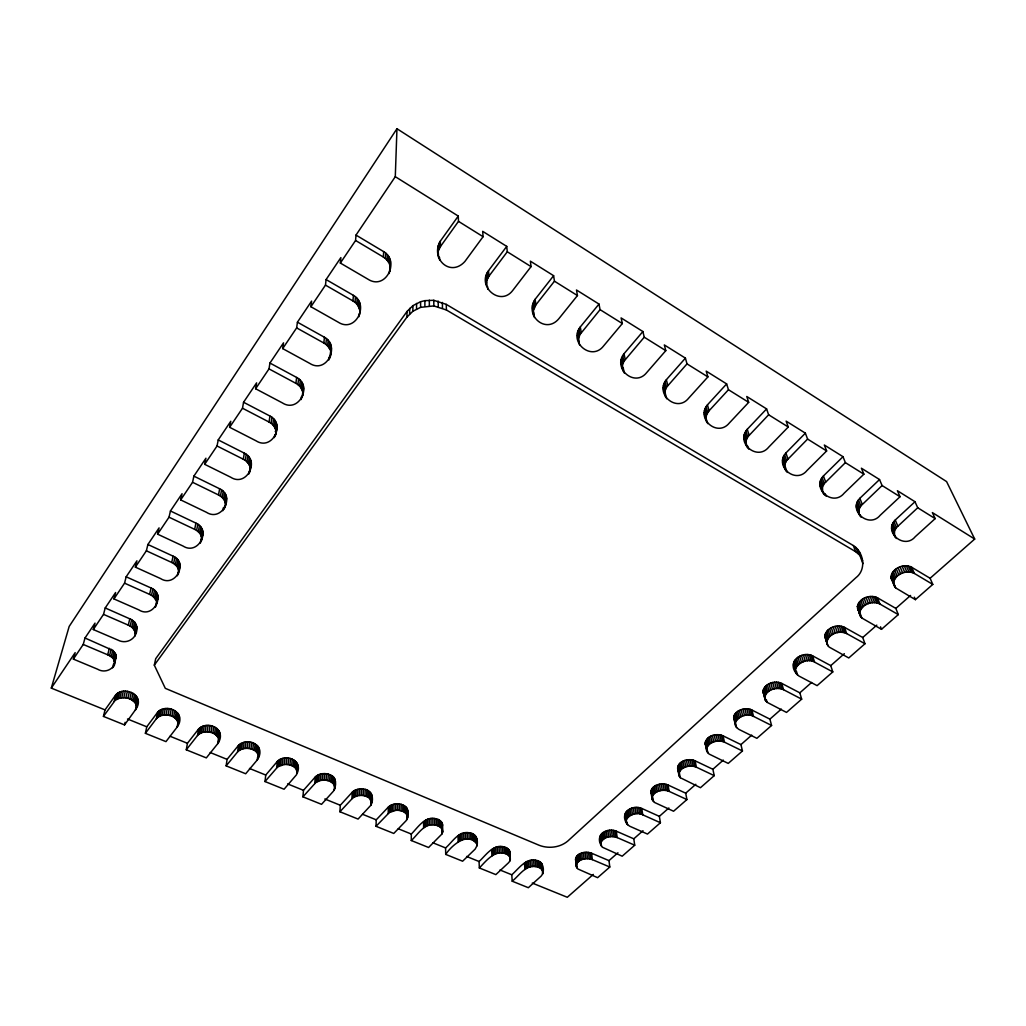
<?xml version="1.0" encoding="UTF-8"?>
<svg xmlns="http://www.w3.org/2000/svg" width="1026" height="1026" viewBox="0 0 1026 1026"><rect width="100%" height="100%" fill="white"/><g stroke="black" fill="none" stroke-linecap="round" stroke-linejoin="round"><path stroke-width="1.5" d="M154.31 665.156L406.937 317.124L412.862 311.276L420.596 307.351L420.596 301.734L424.879 300.644L433.78 300.297L446.259 304.376L853.324 545.55C863.854 552.334 866.624 569.597 855.966 577.664L567.724 841.102C559.991 847.617 548.512 848.887 539.201 845.296L165.301 688.343L154.31 665.156L155.696 658.705L407.027 311.468L412.914 305.645L420.596 301.734M416.543 309.044L416.582 303.427M479.334 867.945C486.055 861.147 494.814 849.207 506.075 853.901C509.909 854.902 512.012 860.083 508.524 862.763L495.853 874.614L479.334 867.945L479.078 861.519C485.888 855.325 493.198 843.744 504.176 846.95C507.383 847.604 511.128 850.669 509.627 854.273M93.289 629.541L103.523 614.369L105.216 607.956L131.674 619.666L134.662 622.141L136.804 626.642C138.318 637.505 127.545 645.123 117.9 640.096L93.289 629.541L95.02 623.115L85.004 638.005L83.234 644.456L73.359 659.102L97.688 669.247C109.025 675.98 123.364 661.142 107.704 654.806L83.234 644.456M134.906 636.069L136.804 626.642M442.539 824.199L442.681 831.817L441.847 834.087L428.586 847.489L411.272 840.512L411.323 834.048C417.915 827.482 425.162 815.478 436.358 818.876C440.167 819.53 444.412 823.737 441.757 827.636M137.933 699.629L136.125 708.863L124.544 724.92L103.434 716.404L105.024 709.889L115.72 694.923C124.326 685.278 145.282 695.243 136.125 708.863M407.643 817.427L406.45 813.964L406.527 807.5C401.948 802.64 393.227 802.614 388.354 807.064L376.234 819.825L376.016 826.302L393.753 833.445L406.014 820.813C408.784 817.235 408.63 811.374 406.527 807.5M406.847 819.761L407.707 810.963M407.155 815.067L407.232 808.603M407.399 818.62L407.617 809.77M412.862 311.276L412.914 305.645M891.081 577.728C891.248 568.263 903.983 563.133 911.742 567.288L930.107 578.266L932.788 584.422L915.384 599.646L895.634 587.898L891.081 577.728L894.608 586.718M974.7 539.06L932.365 512.59L935.161 518.63L915.23 536.713C904.329 550 883.014 531.994 895.249 520.002L915 501.727L897.391 490.71L900.033 496.725L880.18 515.296C869.099 528.826 847.72 510.589 859.852 498.303L879.526 479.54L861.391 468.202L863.879 474.179L844.103 493.237C832.856 507.036 811.399 488.568 823.416 475.974L843 456.685L824.327 445.015L826.635 450.953L806.962 470.536C795.522 484.605 774.002 465.881 785.903 452.979L805.372 433.164L786.134 421.135L788.25 427.021L768.705 447.156C757.175 461.418 735.283 442.681 747.249 429.291L766.602 408.912L746.774 396.511L748.698 402.346L729.281 423.058C717.443 437.563 695.833 418.659 707.427 404.872L726.639 383.916L706.196 371.13L707.902 376.901L688.626 398.216C676.711 413.093 654.614 393.753 666.361 379.71L685.419 358.138L664.322 344.941L665.797 350.648L646.701 372.592C634.607 387.79 612.317 368.129 624 353.739L642.892 331.539L621.102 317.919L622.333 323.549L603.429 346.147C591.322 361.537 568.34 341.915 580.293 326.948L598.979 304.068L576.484 289.999L577.446 295.552L558.747 318.842C545.486 334.54 524.145 315.02 535.149 299.271L553.617 275.699L530.365 261.168L531.058 266.619L512.59 290.64C500.098 306.812 476.667 286.254 488.517 270.697L506.729 246.381L482.695 231.35L483.092 236.698L464.893 261.489C450.183 277.7 430.099 258.385 440.321 241.148L458.263 216.063L395.292 176.677L396.959 128.725L946.588 481.592L974.7 539.06L930.107 578.266M406.45 813.964L404.218 812.066L404.295 805.602M405.462 812.951L405.539 806.487M893.556 583.897C893.761 574.393 906.548 569.289 914.346 573.431L932.788 584.422M894.48 535.841L894.544 530.904L896.416 527.595L917.719 507.767L915 501.727M404.218 812.066L402.756 811.348L402.846 804.871M409.63 313.994L409.707 308.351M402.756 811.348L399.358 810.437L399.46 803.974M401.115 810.797L401.217 804.32M533.597 315.457L532.545 305.491M399.358 810.437L397.537 810.283L397.652 803.82M406.937 317.124L407.027 311.468M376.016 826.302L389.303 812.566L395.69 810.348L395.818 803.884M395.292 176.677L355.996 235.095L383.647 251.614C400.178 261.22 385.648 290.679 368.026 279.239L340.35 263.054L340.876 257.577L326.088 279.572L353.406 295.347C369.681 304.542 355.483 333.335 338.247 322.202L310.904 306.736L311.596 301.105L297.425 322.19L324.434 337.246C340.504 346.031 326.563 374.233 309.711 363.371L282.676 348.596L283.535 342.825L269.941 363.05L296.642 377.453C312.763 385.738 298.746 413.516 282.33 402.872L255.615 388.751L256.615 382.852L243.56 402.256L269.953 416.043C285.998 423.943 272.07 451.196 256.038 440.808L229.632 427.291L230.773 421.276L218.23 439.923L244.316 453.133C260.283 460.661 246.432 487.414 230.773 477.257L204.674 464.316L205.931 458.212L193.876 476.141L219.654 488.786C235.544 495.968 221.796 522.247 206.47 512.32L180.679 499.906L182.051 493.724L170.444 510.974L195.928 523.106C211.728 529.955 198.069 555.784 183.077 546.063L157.594 534.161L159.068 527.89L147.898 544.498L173.086 556.143C188.63 562.723 175.254 588.065 160.556 578.561L135.355 567.134L136.933 560.812L126.16 576.804L151.066 588.001C166.481 594.272 153.259 619.191 138.843 609.88L113.937 598.915L115.592 592.528L105.216 607.956M156.183 605.725L158.042 596.234M392.201 811.091L392.342 804.628M393.894 810.617L394.022 804.153M390.65 811.746L390.803 805.282M388.2 813.528L388.354 807.064M389.303 812.566L389.457 806.103M542.998 872.998C543.434 869.086 539.073 866.983 535.79 866.611C525.376 864.841 519.169 875.717 512.192 881.193L528.339 887.708L541.138 876.101C545.216 871.664 543.639 861.596 536.919 860.506C526.043 857.39 518.707 868.765 511.794 874.78L512.192 881.193M178.267 574.265L180.076 564.71M178.203 724.638C177.947 714.686 162.3 711.877 156.375 718.687L145.384 733.321L165.968 741.618L177.075 727.152C187.296 713.224 167.379 702.387 157.696 712.185L146.756 726.806L145.384 733.321M371.527 803.909C374.169 797.176 370.989 789.404 363.435 789.058C359.523 788.558 355.124 789.315 352.251 792.213L340.299 805.256L339.914 811.746L358.074 819.069L371.002 805.077L371.861 794.996M371.733 802.691L369.411 798.113L369.668 791.636M389.264 273.532L390.213 265.849M390.316 269.056L389.816 258.988M370.45 799.139L370.681 792.662M390.008 271.351L390.38 261.258M371.002 805.077L371.425 793.803M389.611 264.451L388.597 262.284L388.816 256.821M369.411 798.113L368.129 797.202L368.385 790.725M368.129 797.202L364.961 795.894L365.218 789.417M388.597 262.284L387.2 260.283L387.43 254.833M366.628 796.458L366.885 789.982M598.979 304.068L600.082 309.66L579.972 334.502L578.549 338.657L578.792 342.889M364.961 795.894L363.166 795.535L363.435 789.058M339.914 811.746L353.021 797.715L357.625 795.714L361.306 795.381L361.588 788.904M387.2 260.283L385.455 258.526L385.686 253.076M201.635 539.984L202.93 532.007M385.455 258.526L383.391 257.064L383.647 251.614M359.446 795.445L359.728 788.968M355.919 796.202L356.227 789.725M357.625 795.714L357.933 789.238M353.021 797.715L353.342 791.226M354.368 796.869L354.688 790.392M351.931 798.69L352.251 792.213M575.56 859.544C576.394 852.529 586.051 851.003 591.592 853.234L608.982 860.622L609.803 867.021L597.619 877.679L577.843 868.958L576.484 867.034L575.56 859.544L576.343 861.635M576.24 865.957C577.087 858.916 586.795 857.415 592.335 859.634L609.803 867.021M225.451 506.023C226.207 501.214 222.616 496.917 218.5 494.955L192.567 482.284L193.876 476.141M218.846 741.298C218.794 731.448 203.302 728.935 197.505 735.514L186.283 749.801L206.329 757.893L217.666 743.76C227.567 729.961 208.329 719.431 198.608 729.011L187.425 743.286L186.283 749.801M334.951 787.596L333.553 783.954L333.963 777.477C329.243 772.54 320.202 772.206 315.264 777.003L303.478 790.328L302.914 796.83L321.536 804.333L333.463 791.136C335.9 787.327 336.502 781.376 333.963 777.477M334.335 785.121L334.745 778.631M334.271 790.02L334.514 786.134M334.771 788.827L335.207 779.863M333.553 783.954L331.154 781.979L331.578 775.489M332.475 782.902L332.899 776.413M642.892 331.539L644.238 337.208L623.911 361.319L622.423 365.346L622.564 369.45M331.154 781.979L329.603 781.209L330.039 774.733M358.972 316.701L359.164 313.879M359.664 314.61L360.164 304.555M329.603 781.209L327.897 780.632L328.346 774.155M302.914 796.83L315.841 782.479L320.458 780.453L324.178 780.106L324.639 773.617M359.767 310.198L358.151 305.94L358.561 300.31M327.897 780.632L326.063 780.26L326.524 773.784M359.177 308.018L359.562 302.388M600.954 845.18C594.939 834.292 607.495 827.341 616.293 831.175L633.786 838.819L634.735 845.219L622.179 856.197L602.288 847.181L600.954 845.18L600.005 836.536M250.19 470.729C251.037 465.817 247.51 461.29 243.277 459.212L217.037 445.989L218.23 439.923M358.151 305.94L356.753 304.029L357.163 298.412M322.292 780.17L322.767 773.681M320.458 780.453L320.933 773.963M317.188 781.62L317.675 775.13M318.74 780.94L319.227 774.45M356.753 304.029L355.009 302.349L355.432 296.745M314.751 783.479L315.264 777.003M355.009 302.349L352.97 300.951L353.406 295.347M315.841 782.479L316.341 775.989M340.35 263.054L355.573 240.482L355.996 235.095M275.917 434.036L276.943 426.098M626.168 822.672C619.935 811.681 632.875 804.487 641.75 808.437L659.346 816.35L660.423 822.737L647.483 834.061L629.861 826.289C618.819 819.889 635.62 809.732 642.751 814.836L660.423 822.737M685.419 358.138L687.01 363.884L666.49 387.289L664.925 391.214L664.976 395.19M258.462 757.547C258.603 747.8 243.265 745.569 237.583 751.917L226.143 765.871L245.689 773.758L257.244 759.958C266.94 745.864 248.164 736.258 238.468 745.415L227.079 759.368L226.143 765.871M259.373 749.75L258.013 758.791M297.091 773.386C303.363 760.394 285.574 753.11 277.353 761.407L265.747 775.04L265.003 781.543L284.074 789.238L296.617 774.604L297.835 765.627M297.245 772.116L295.719 768.397L296.322 761.908M296.552 769.577L297.142 763.087M297.065 770.834L297.655 764.344M295.719 768.397L293.244 766.358L293.859 759.868M294.603 767.307L295.219 760.817M330.59 356.073L331.193 346.07M293.244 766.358L291.653 765.576L292.282 759.086M302.696 395.844L303.606 387.931M328.897 359.946L329.179 357.035M330.629 351.841L330.577 343.992M291.653 765.576L289.896 764.986L290.538 758.496M329.949 358.087L330.5 352.29M330.013 349.751L328.987 347.763L329.551 342.004M289.896 764.986L288.037 764.601L288.678 758.111M265.003 781.543L277.725 766.871L284.202 764.511L284.869 758.009M328.987 347.763L327.576 345.942L328.166 340.183M284.202 764.511L286.126 764.447L286.767 757.957M282.355 764.793L283.022 758.304M327.576 345.942L325.845 344.338L326.435 338.58M280.624 765.293L281.304 758.804M650.92 791.88C651.972 784.492 662.014 782.402 668.003 784.993L685.701 793.175L686.92 799.562L673.569 811.233L654.537 802.473L652.164 799.446L650.92 791.88L652.395 795.188M277.725 766.871L278.418 760.369M279.059 765.986L279.752 759.497M325.845 344.338L323.831 343.005L324.434 337.246M276.648 767.897L277.353 761.407M331.154 350.289L331.385 348.186M310.904 306.736L325.473 285.125L326.088 279.572M705.901 418.236L706.747 414.337L709.107 410.733L728.46 389.726L726.639 383.916M258.36 754.931L259.155 748.441M302.901 393.83L303.388 385.904M302.093 397.78L302.811 391.868M677.622 767.897C678.763 760.381 688.946 758.073 695.089 760.805L712.878 769.269L714.237 775.643L700.476 787.699L680.264 777.695L678.994 775.502L677.622 767.897L679.481 776.656M302.67 391.791L301.003 387.892L301.734 382.005M256.936 752.43L257.744 745.94M302.029 389.79L302.76 383.904M257.244 759.958L257.552 757.355M257.808 753.648L258.603 747.159M301.093 399.563L301.452 396.6M360.062 308.954L360.331 306.774M714.237 775.643L696.372 767.179C690.088 764.216 678.366 767.179 678.994 775.502M301.003 387.892L299.605 386.135L300.336 380.261M254.358 750.352L255.179 743.863M255.782 751.327L256.59 744.838M252.729 749.557L253.55 743.055M250.947 748.942L251.768 742.452M299.605 386.135L297.873 384.609L298.617 378.722M297.873 384.609L295.873 383.326L296.642 377.453M249.036 748.557L249.882 742.054M245.15 748.441L246.009 741.952M247.086 748.377L247.946 741.888M243.277 748.736L244.15 742.234M241.533 749.249L242.418 742.747M238.648 750.865L239.533 744.363M282.676 348.596L296.642 327.897L297.425 322.19M239.981 749.968L240.853 743.465M237.583 751.917L238.468 745.415M766.602 408.912L768.628 414.773L747.762 436.884L746.082 440.59L746.492 446.105M705.183 743.145C706.414 735.488 716.738 732.962 723.048 735.822L740.939 744.607L742.452 750.968L728.229 763.408L708.992 753.995L706.683 750.775L705.183 743.145L707.145 751.968M274.391 437.602L274.827 434.588M276.084 432.1L276.699 424.148M275.353 435.883L276.776 428.022M275.84 430.15L274.134 426.406L275.006 420.404M275.186 428.227L276.045 422.225M335.181 782.351L335.361 781.107M274.134 426.406L272.736 424.726L273.621 418.736M272.736 424.726L271.031 423.251L271.916 417.261M271.031 423.251L269.043 422.032L269.953 416.043M218.076 737.309L219.077 730.82M217.666 743.76L218.269 739.861M218.666 738.63L219.667 732.128M218.423 742.58L219.923 733.475M215.947 734.924L216.961 728.434M217.166 736.065L218.166 729.563M734.988 721.252C729.717 712.147 744.979 705.901 751.917 710.043L769.898 719.136L771.578 725.472L756.893 738.322L738.887 729.383C727.857 721.945 745.722 710.774 753.52 716.379L771.578 725.472M214.485 733.936L215.511 727.434M212.818 733.115L213.844 726.613M438.115 255.538L438.307 245.445M209.035 732.077L210.086 725.587M210.984 732.487L212.01 725.985M255.615 388.751L269.004 368.885L269.941 363.05M248.741 474.153L249.241 471.101M250.049 466.997L251.049 460.892M207.06 731.91L208.111 725.408M249.651 472.511L251.319 462.764M785.134 469.536L784.852 464.175L786.596 460.571L807.59 439.077L805.372 433.164M205.085 731.974L206.149 725.472M249.382 465.15L250.382 459.058M203.199 732.269L204.277 725.767M248.33 463.406L249.331 457.314M199.878 733.526L200.968 727.024M201.442 732.795L202.532 726.293M246.933 461.803L247.946 455.711M197.505 735.514L198.608 729.011M198.557 734.436L199.647 727.934M245.24 460.379L246.253 454.3M243.277 459.212L244.316 453.133M371.976 796.214L371.232 798.6M763.036 691.178C764.473 683.252 775.092 680.212 781.748 683.393L799.818 692.832L801.678 699.142L786.506 712.416L767.076 702.31L765.255 700.13L763.036 691.178L765.255 700.13M764.716 697.488C766.178 689.549 776.836 686.535 783.531 689.703L801.678 699.142M224.066 509.306L224.63 506.216M229.632 427.291L242.495 408.22L243.56 402.256M224.951 507.729L226.656 498.046M222.847 510.717L223.411 507.626M224.579 500.662L225.694 494.481M225.258 502.432L226.374 496.251M223.527 498.982L224.643 492.801M222.129 497.43L223.258 491.262M177.306 720.547L178.524 714.045M177.075 727.152L177.562 724.561M177.947 721.894L179.152 715.391M177.806 725.946L179.46 716.764M220.436 496.084L221.578 489.915M486.452 284.895L486.85 280.367L488.94 276.186L507.28 251.78L506.729 246.381M822.647 492.275L822.493 487.068L824.276 483.567L845.386 462.649L843 456.685M176.344 719.264L177.562 712.775M218.5 494.955L219.654 488.786M795.791 672.889C786.993 661.219 802.358 650.625 812.605 655.832L830.752 665.63L832.791 671.915L817.106 685.637L798.921 676.019C787.942 667.99 806.359 656.23 814.567 662.116L832.791 671.915M173.574 717.084L174.805 710.582M175.087 718.11L176.318 711.608M171.855 716.238L173.099 709.748M169.97 715.597L171.227 709.107M201.16 541.625L202.853 533.712M167.995 715.186L169.252 708.684M201.712 538.265L200.698 534.828L201.93 528.57M165.981 715.007L167.251 708.504M201.404 536.521L202.622 530.275M200.326 543.152L201.25 538.445M200.698 534.828L199.647 533.212L200.878 526.954M163.98 715.071L165.263 708.568M160.3 715.904L161.608 709.402M199.647 533.212L198.262 531.725L199.506 525.479M162.07 715.366L163.365 708.863M157.414 717.584L158.735 711.082M158.735 716.648L160.043 710.146M198.262 531.725L196.582 530.429L197.838 524.183M156.375 718.687L157.696 712.185M196.582 530.429L194.658 529.352L195.928 523.106M824.866 635.645C826.507 627.437 837.46 623.821 844.513 627.335L862.738 637.505L864.982 643.751L848.758 657.961L829.149 647.073L827.366 644.726L824.866 635.645L827.366 644.726M826.93 641.891C828.598 633.67 839.589 630.067 846.668 633.581L864.982 643.751M178.755 571.033L177.716 567.724L179.05 561.402M178.421 569.366L179.755 563.043M177.46 575.74L178.524 570.674M859.083 514.372L859.031 509.306L860.865 505.895L882.091 485.542L879.526 479.54M177.716 567.724L176.652 566.172L177.998 559.85M533.238 311.096L535.867 304.863L554.45 281.201L553.617 275.699M176.652 566.172L175.279 564.749L176.626 558.426M175.279 564.749L173.612 563.492L174.971 557.182M173.612 563.492L171.714 562.466L173.086 556.143M136.496 706.132L135.47 703.336L136.907 696.846M136.15 704.721L137.587 698.219M135.419 710.12L136.561 704.913M857.403 606.417C859.16 598.068 870.279 594.144 877.538 597.837L895.839 608.405L898.289 614.612L881.488 629.31L861.814 617.998L860.057 615.562L857.403 606.417L860.057 615.562M156.632 602.608L157.709 594.631M135.47 703.336L134.457 702.028L135.894 695.538M155.413 607.135L156.837 600.761M134.457 702.028L131.584 699.783L133.047 693.294M156.285 601.005L154.503 597.927L155.939 591.553M155.567 599.428L156.991 593.054M133.149 700.835L134.598 694.345M859.66 612.637C861.455 604.25 872.626 600.338 879.91 604.032L898.289 614.612M131.584 699.783L129.815 698.924L131.277 692.422M154.503 597.927L153.131 596.555L154.567 590.194M124.544 724.92L125.134 722.304M129.815 698.924L127.878 698.27L129.366 691.768M157.594 534.161L169.021 517.194L170.444 510.974M153.131 596.555L151.476 595.362L152.925 588.988M103.434 716.404L115.194 700.296L119.85 698.026L125.865 697.834L127.352 691.344M151.476 595.362L149.591 594.362L151.066 588.001M123.813 697.654L125.313 691.152M121.786 697.718L123.3 691.216M135.291 633.068L136.445 625.09M119.85 698.026L121.376 691.524M135.073 633.568L136.791 628.168M116.502 699.334L118.041 692.832M134.932 631.516L133.149 628.553L134.662 622.141M118.08 698.565L119.606 692.075M134.214 629.99L135.727 623.577M114.168 701.425L115.72 694.923M133.149 628.553L131.777 627.232L133.303 620.82M115.194 700.296L116.733 693.794M131.777 627.232L130.135 626.078L131.674 619.666M130.135 626.078L128.276 625.129L129.827 618.704M135.355 567.134L146.372 550.795L147.898 544.498M112.603 667.836L113.565 663.963M114.335 660.949L115.925 654.485L112.783 650.369L85.004 638.005M113.642 666.669L115.925 654.485M114.361 665.348L116.297 655.986M112.539 658.102L114.142 651.638M113.604 659.487L115.194 653.023M111.167 656.832L112.783 650.369M109.551 655.717L111.167 649.266M116.297 657.461L114.194 661.372M107.704 654.806L109.333 648.342M113.937 598.915L124.556 583.166L126.16 576.804M476.91 845.86L475.153 849.105L462.611 861.212L445.707 854.389L445.592 847.938C452.376 842.179 458.378 830.842 468.972 832.74C475.692 832.971 478.578 839.845 476.91 845.86L476.308 837.165M157.606 599.338L158.017 597.825M137.92 701.027L136.843 703.605M179.588 567.942L180.025 566.352M73.359 659.102L75.167 652.639L51.3 688.113L105.024 709.889M51.3 688.113L69.178 626.437L396.959 128.725M179.409 718.136L178.28 720.65M542.126 867.663L542.228 864.418M219.41 736.078L219.833 734.796M600.8 842.936C603.083 836.716 611.586 835.395 617.165 837.575L634.735 845.219M438.41 250.857L440.436 246.548L458.494 221.359L458.263 216.063M686.92 799.562L669.144 791.379C663.04 788.558 651.446 791.29 652.164 799.446M297.207 768.115L297.681 766.897M742.452 750.968L724.484 742.183C718.02 739.079 706.157 742.298 706.683 750.775M201.558 536.88L202.391 535.354M225.181 503.112L226.053 501.534M249.741 468.036L250.652 466.394M275.263 431.574L276.212 429.868M258.039 753.456L258.796 752.302M180.679 499.906L192.567 482.284M204.674 464.316L217.037 445.989M411.272 840.512C417.992 834.587 423.969 823.019 434.691 824.981C438.256 825.443 442.822 827.649 442.681 831.817M445.707 854.389C451.171 846.052 467.151 831.329 476.551 843.603M593.31 874.408L567.301 897.275L532.263 883.065M608.982 860.622L617.934 852.76M633.786 838.819L643.007 830.714M659.346 816.35L668.849 807.988M685.701 793.175L695.808 784.287M712.878 769.269L723.317 760.099M740.939 744.607L751.712 735.129M769.898 719.136L781.312 709.107M799.818 692.832L811.617 682.457M830.752 665.63L844.347 653.677M862.738 637.505L876.807 625.142M895.839 608.405L910.562 595.465M420.596 307.351L433.844 305.915L446.413 309.993L855.658 551.68L860.224 555.656L862.648 560.786M395.69 810.348L397.537 810.283M324.178 780.106L326.063 780.26M361.306 795.381L363.166 795.535M286.126 764.447L288.037 764.601M125.865 697.834L127.878 698.27M127.506 718.995L146.756 726.806M170.098 736.27L187.425 743.286M210.189 752.52L227.079 759.368M249.485 768.448L265.747 775.04M287.613 783.902L303.478 790.328M324.806 798.985L340.299 805.256M362.499 814.259L376.234 819.825M398.242 828.752L411.323 834.048M432.818 842.756L445.592 847.938M466.599 856.453L479.078 861.519M499.97 869.984L511.794 874.78M103.523 614.369L128.276 625.129M124.556 583.166L149.591 594.362M146.372 550.795L171.714 562.466M169.021 517.194L194.658 529.352M242.495 408.22L269.043 422.032M269.004 368.885L295.873 383.326M296.642 327.897L323.831 343.005M325.473 285.125L352.97 300.951M355.573 240.482L383.391 257.064M458.494 221.359L483.092 236.698M507.28 251.78L531.058 266.619M554.45 281.201L577.446 295.552M600.082 309.66L622.333 323.549M644.238 337.208L665.797 350.648M687.01 363.884L707.902 376.901M728.46 389.726L748.698 402.346M768.628 414.773L788.25 427.021M807.59 439.077L826.635 450.953M845.386 462.649L863.879 474.179M882.091 485.542L900.033 496.725M917.719 507.767L935.161 518.63M765.396 695.987L764.332 694.974L766.024 701.297M859.544 611.778L857.8 609.341M893.159 581.729L891.427 579.203M822.377 489.094L820.428 486.26M891.927 529.749L896.275 538.522M625.757 817.35L626.553 818.338M678.276 770.269L679.058 771.321M706.581 746.684L705.324 744.401M794.675 667.811L793.508 665.271M745.543 441.757L744.107 438.41M783.082 463.547L785.993 471.088M856.684 508.306L857.454 509.781M600.672 839.832L599.928 837.665M895.249 520.002L897.84 526.082M893.838 521.516L896.416 527.595M911.742 567.288L914.346 573.431M892.735 523.132L895.3 529.211M910.152 566.532L912.742 572.675M891.979 524.825L894.544 530.904M908.331 566.031L910.921 572.175M891.594 526.518L894.146 532.597M891.568 528.172L894.121 534.264M892.646 531.173L895.211 537.265M906.368 565.813L908.933 571.957M904.291 565.865L906.856 572.021M902.175 566.211L904.727 572.354M914.358 597.183L915.384 599.646M900.097 566.814L902.636 572.97M898.109 567.673L900.636 573.829M896.262 568.75L898.789 574.906M894.646 570.033L897.147 576.189M893.274 571.444L895.775 577.612M892.21 572.983L894.698 579.139M891.479 574.56L893.954 580.729M859.852 498.303L862.276 504.343M891.094 576.163L893.569 582.332M893.659 582.96L895.634 587.898M858.441 499.854L860.865 505.895M857.364 501.522L859.775 507.562M856.633 503.253L859.031 509.306M856.274 504.997L858.672 511.051M860.006 514.706L860.955 517.142M856.287 506.703L859.852 515.847M877.538 597.837L879.91 604.032M857.89 549.526L860.224 555.656M875.947 597.106L878.32 603.314M861.096 558.708L862.969 563.62M855.851 547.371L858.185 553.501M874.165 596.632L876.525 602.826M853.324 545.55L855.658 551.68M872.215 596.427L874.562 602.621M870.176 596.478L872.51 602.685M880.552 626.822L881.488 629.31M823.416 475.974L825.673 481.976M868.099 596.811L870.433 603.006M822.018 477.565L824.276 483.567M866.072 597.401L868.381 603.596M820.967 479.27L823.198 485.285M864.123 598.235L866.431 604.429M825.186 493.814L826.084 496.225M820.261 481.053L822.493 487.068M823.724 492.711L824.622 495.122M819.928 482.848L822.159 488.863M819.979 484.593L823.468 493.801M862.34 599.274L864.636 605.481M860.763 600.505L863.058 606.712M859.455 601.877L861.725 608.085M858.441 603.352L860.699 609.559M857.749 604.878L860.006 611.086M860.006 613.022L861.814 617.998M857.428 607.931L860.776 616.87M621.358 363.691L622.051 365.602M785.903 452.979L787.981 458.943M784.518 454.608L786.596 460.571M844.513 627.335L846.668 633.581M842.936 626.642L845.091 632.875M783.479 456.365L785.544 462.341M859.378 551.975L860.622 557.477M841.166 626.181L843.308 632.426M782.8 458.199L784.852 464.175M785.147 466.471L787.198 472.46M782.505 460.046L784.557 466.022M839.242 625.975L841.384 632.221M782.607 461.841L784.646 467.83M837.242 626.04L839.371 632.285M763.139 692.524L763.575 693.807M835.202 626.36L837.319 632.606M663.54 389.367L664.168 391.227M833.215 626.924L835.318 633.17M831.317 627.732L833.42 633.978M829.585 628.746L831.676 634.991M828.059 629.926L830.137 636.171M826.789 631.246L828.867 637.505M825.827 632.67L827.892 638.929M825.173 634.158L827.238 640.404M828.097 645.97L824.917 637.095M704.246 412.349L707.632 423.61M747.249 429.291L749.134 435.204M745.889 430.971L747.762 436.884M744.876 432.78L746.736 438.705M744.222 434.652L746.082 440.59M747.723 446.143L748.659 449.119M743.965 436.55L747.403 447.708M812.605 655.832L814.567 662.116M811.04 655.165L813.002 661.449M809.283 654.729L811.233 661M807.385 654.537L809.334 660.808M805.41 654.588L807.347 660.872M803.422 654.909L805.346 661.18M801.473 655.46L803.384 661.744M799.626 656.23L801.524 662.514M797.933 657.204L799.831 663.489M796.458 658.359L798.343 664.643M795.24 659.641L797.112 665.925M794.316 661.013L796.189 667.298M796.471 671.376L797.587 675.159M793.701 662.437L795.573 668.734M793.431 663.873L796.535 674.095M707.427 404.872L709.107 410.733M706.08 406.604L707.748 412.465M705.08 408.463L706.747 414.337M781.748 683.393L783.531 689.703M704.464 410.4L706.132 416.274M780.196 682.739L781.979 689.049M704.439 414.26L706.67 421.955M778.465 682.316L780.235 688.626M776.592 682.136L778.349 688.446M774.656 682.2L776.4 688.51M772.693 682.495L774.438 688.805M770.795 683.034L772.514 689.344M768.987 683.791L770.706 690.1M767.345 684.727L769.051 691.049M765.909 685.843L767.615 692.152M764.742 687.074L766.435 693.396M763.844 688.408L765.537 694.73M766.409 699.783L767.076 702.31M763.28 689.78L764.96 696.103M751.917 710.043L753.52 716.379M750.378 709.415L751.981 715.75M666.361 379.71L667.823 385.507M748.659 709.004L750.25 715.34M665.04 381.48L666.49 387.289M746.813 708.825L748.403 715.173M664.066 383.403L665.515 389.213M744.902 708.889L746.479 715.225M663.489 385.391L664.925 391.214M665.181 392.92L666.618 398.768M742.978 709.184L744.543 715.52M663.309 387.405L665.605 397.062M741.118 709.71L742.67 716.045M739.348 710.441L740.9 716.776M737.758 711.351L739.284 717.687M736.36 712.416L737.899 718.764M735.232 713.621L736.745 719.957M734.385 714.904L735.898 721.252M733.846 716.238L735.36 722.586M735.591 723.792L736.501 727.588M733.641 717.584L735.732 726.472M723.048 735.822L724.484 742.183M721.509 735.232L722.945 741.58M719.816 734.834L721.24 741.195M717.995 734.667L719.406 741.028M716.11 734.731L717.52 741.093M714.224 735.014L715.622 741.375M712.39 735.514L713.788 741.875M710.672 736.219L712.057 742.58M709.12 737.117L710.492 743.478M707.76 738.156L709.133 744.517M706.67 739.31L708.03 745.671M624 353.739L625.232 359.485M705.862 740.554L707.222 746.915M705.362 741.836L707.927 753.046M622.692 355.573L623.911 361.319M621.756 357.548L622.962 363.294M623.115 367.359L624.321 373.131M621.217 359.6L622.423 365.346M621.076 361.665L623.257 371.374M486.042 279.367L486.799 285.741M695.089 760.805L696.372 767.179M693.563 760.215L694.846 766.589M691.883 759.843L693.153 766.217M690.088 759.676L691.344 766.063M688.228 759.74L689.485 766.114M686.381 760.022L687.625 766.396M684.586 760.51L685.83 766.884M682.906 761.202L684.137 767.576M681.379 762.062L682.611 768.436M680.071 763.062L681.29 769.436M679.02 764.19L680.225 770.564M678.237 765.383L679.443 771.77M679.302 772.591L680.264 777.695M677.776 766.64L678.968 773.014M532.52 307.697L532.904 309.839M625.026 815.119L625.232 816.273M668.003 784.993L669.144 791.379M666.49 784.428L667.631 790.815M664.822 784.069L665.951 790.456M663.053 783.915L664.168 790.302M661.231 783.979L662.334 790.366M659.41 784.249L660.513 790.636M580.293 326.948L581.267 332.604M657.64 784.723L658.743 791.11M578.997 328.833L579.972 334.502M655.999 785.39L657.089 791.777M578.087 330.859L579.049 336.541M654.524 786.224L655.601 792.611M577.587 332.975L578.549 338.657M579.536 344.877L577.497 335.104M653.241 787.198L654.319 793.585M652.228 788.289L653.293 794.675M651.484 789.456L652.549 795.843M652.831 797.753L653.459 801.588M651.035 790.661L652.664 800.562M641.75 808.437L642.751 814.836M640.25 807.898L641.25 814.298M638.595 807.552L639.596 813.951M636.851 807.398L637.826 813.798M635.056 807.462L636.03 813.862M633.26 807.731L634.222 814.131M631.529 808.193L632.491 814.593M629.926 808.834L630.875 815.234M628.476 809.642L629.425 816.042M627.245 810.591L628.181 816.991M626.258 811.643L627.194 818.043M625.539 812.772L626.476 819.171M627.117 822.172L627.489 824.737M625.129 813.951L626.681 823.75M616.293 831.175L617.165 837.575M614.805 830.65L615.664 837.062M613.176 830.316L614.035 836.716M611.445 830.175L612.291 836.575M609.675 830.239L610.508 836.639M607.905 830.496L608.751 836.895M606.212 830.945L607.046 837.357M604.635 831.573L605.455 837.986M603.224 832.355L604.045 838.768M535.149 299.271L535.867 304.863M602.031 833.279L602.839 839.678M601.069 834.305L601.877 840.704M533.892 301.221L534.584 306.812M600.39 835.395L601.198 841.795M601.159 843.667L601.48 846.232M533.007 303.311L533.7 308.916M533.712 311.878L534.405 317.509M591.592 853.234L592.335 859.634M590.117 852.734L590.861 859.134M588.501 852.414L589.232 858.813M586.795 852.273L587.526 858.672M585.051 852.337L585.769 858.736M583.319 852.593L584.025 858.993M581.652 853.029L582.358 859.429M580.113 853.632L580.806 860.044M578.728 854.402L579.421 860.801M577.561 855.286L578.254 861.699M576.638 856.274L577.317 862.686M575.984 857.338L576.663 863.751M576.612 864.2L577.022 868.047M575.624 858.441L576.484 867.034M542.241 868.945L542.664 874.075M541.664 863.405L542.19 869.817M540.817 862.481L541.343 868.894M539.727 861.673L540.24 868.086M538.406 861.006L538.932 867.432M536.919 860.506L537.432 866.932M535.29 860.186L535.79 866.611M488.517 270.697L488.94 276.186M533.584 860.057L534.071 866.483M487.273 272.698L487.696 278.2M531.84 860.121L532.327 866.534M487.568 286.459L487.786 289.229M486.439 274.853L486.85 280.367M530.121 860.365L530.596 866.79M486.029 277.11L486.427 282.625M528.467 860.801L528.941 867.226M526.954 861.417L527.415 867.829M525.607 862.161L526.069 868.586M524.478 863.046L524.927 869.471M509.948 852.042L510.332 859.583M509.653 850.952L510.025 860.699M509.05 849.913L509.447 856.338M508.178 848.964L508.563 855.402M507.049 848.143L507.434 854.568M505.703 847.463L506.075 853.901M504.176 846.95L504.548 853.388M502.522 846.63L502.881 853.055M500.778 846.488L501.137 852.927M499.021 846.553L499.367 852.978M497.277 846.809L497.623 853.234M495.622 847.245L495.956 853.683M494.109 847.861L494.429 854.299M492.762 848.643L493.07 855.068M491.634 849.541L491.941 855.979M475.679 836.1L475.923 842.551M474.769 835.138L475.012 841.577M473.602 834.292L473.832 840.743M472.229 833.599L472.447 840.05M470.665 833.086L470.883 839.524M468.972 832.74L469.19 839.191M437.935 247.766L438.641 257.834M467.215 832.599L467.42 839.05M465.432 832.663L465.624 839.114M463.675 832.92L463.867 839.371M462.008 833.381L462.187 839.819M446.259 304.376L446.413 309.993M460.482 834.01L460.648 840.448M459.135 834.792L459.302 841.243M458.019 835.715L458.173 842.166M442.36 302.439L442.488 308.056M440.321 241.148L440.436 246.548M439.526 257.282L439.577 260.014M439.102 243.213L439.218 248.613M476.641 838.28L476.667 839.422M438.166 301.067L438.269 306.684M442.18 823.057L442.424 832.971M441.513 821.967L441.847 834.087M433.78 300.297L433.844 305.915M440.564 820.98L440.654 827.443M439.372 820.12L439.449 826.571M437.948 819.415L438.025 825.866M436.358 818.876L436.422 825.327M434.639 818.53L434.691 824.981M429.317 300.156L429.355 305.761M432.844 818.389L432.895 824.84M431.035 818.44L431.074 824.904M429.266 818.71L429.304 825.173M427.585 819.171L427.611 825.635M424.879 300.644L424.892 306.248M426.046 819.812L426.072 826.276M424.713 820.62L424.726 827.071M423.597 821.557L423.61 828.02"/></g></svg>
